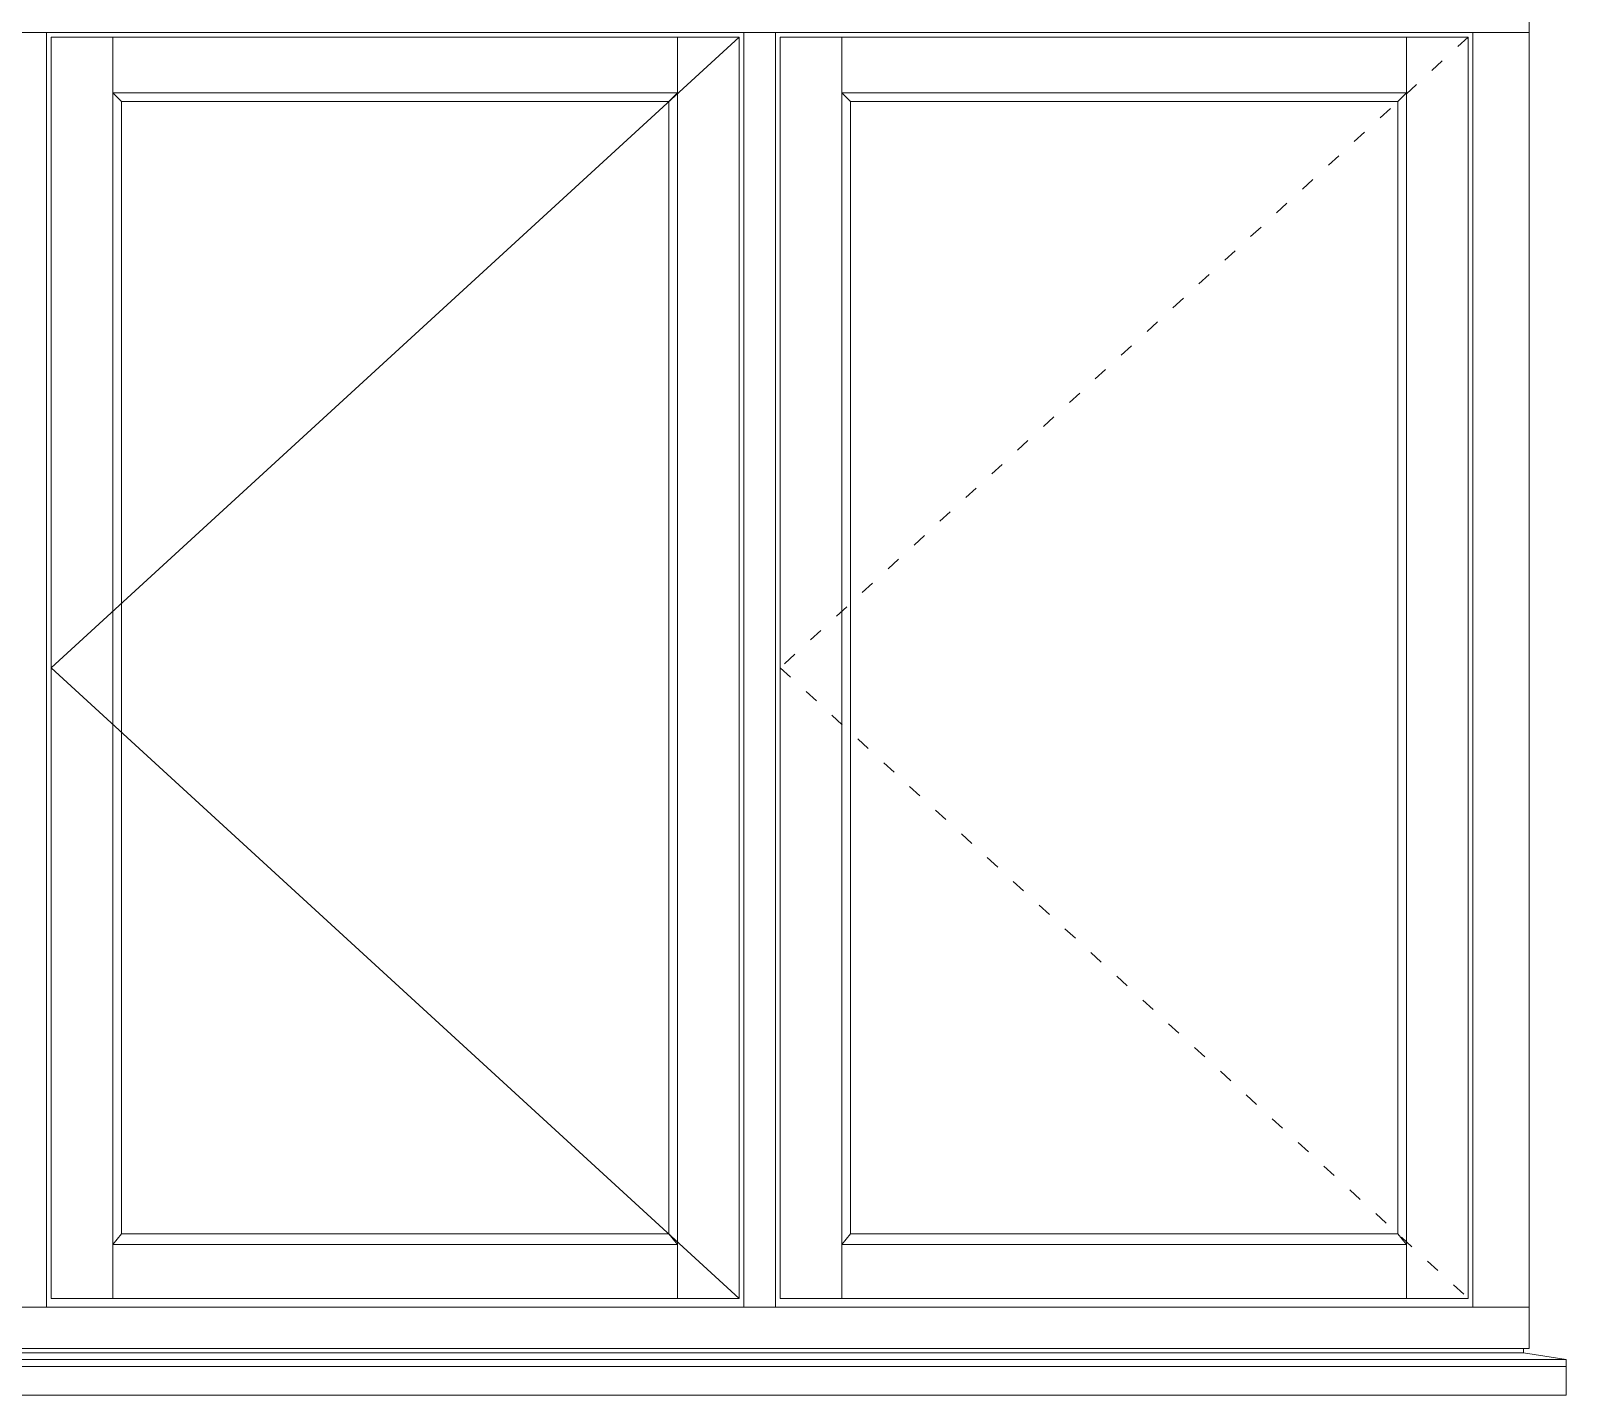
# Model space of a CAD drawing. Header units: millimetres. Extents: x 0 to 182016, y 11 to 3710.
# Drawn here: x 44509 to 45821, y 1163 to 2328 of the extents above; entities that cross this region are included whole.
import ezdxf

# ---------------------------------------------------------------- set-up
doc = ezdxf.new("R2010")
doc.units = ezdxf.units.MM
doc.linetypes.add('ACAD_ISO03W100', pattern=[30, 12, -18])
doc.layers.add('FIX varčių lankst.', color=170, linetype='TRACKS', lineweight=13)
doc.linetypes.add('TRACKS', pattern='A,3.81,[130,ltypeshp.shx,S=6.35,R=0,X=0,Y=0],3.81', length=7.62)

msp = doc.modelspace()

# ---------------------------------------------------------------- linework, layer by layer
at = {"lineweight": 5}
for p, q in [((45789.3455818, 1202.9324202), (45789.3455818, 3092.9628693)), ((43229.3845277, 2326.9374136), (45789.3455818, 2326.9374136)), ((44522.8650547, 1238.2822486), (44522.8650547, 2326.9374136)), ((44526.8650548, 1245.7324202), (44526.8650548, 2322.9374136)), ((44526.8650548, 2322.9374136), (45114.5039512, 2322.9374136)), ((44579.5479604, 1245.7324202), (44579.5479604, 2322.9374136)), ((45061.8210458, 1245.7324202), (45061.8210458, 2322.9374136)), ((45114.5039515, 1245.7324202), (45114.5039515, 2322.9374136)), ((45118.5039515, 1238.2822486), (45118.5039515, 2326.9374136)), ((45145.5039515, 1238.2822486), (45145.5039515, 2326.9374136)), ((45149.5039515, 1245.7324202), (45149.5039515, 2322.9374136)), ((45149.5039515, 2322.9374136), (45737.1428479, 2322.9374136)), ((45202.1868572, 1245.7324202), (45202.1868572, 2322.9374136)), ((45684.4599426, 1245.7324202), (45684.4599426, 2322.9374136)), ((45737.1428479, 1245.7324202), (45737.1428479, 2322.9374136)), ((45741.1428479, 1238.2822486), (45741.1428479, 2326.9374136)), ((44579.5479604, 2275.2545079), (45061.8210458, 2275.2545079)), ((44579.5479604, 2275.2545079), (44586.8650548, 2267.9374136)), ((45061.8210458, 2275.2545079), (45054.5039515, 2267.9374136)), ((45202.1868572, 2275.2545079), (45684.4599426, 2275.2545079)), ((45202.1868572, 2275.2545079), (45209.5039515, 2267.9374136)), ((45684.4599426, 2275.2545079), (45677.1428483, 2267.9374136)), ((44586.8650548, 1300.7324202), (44586.8650548, 2267.9374136)), ((44586.8650548, 2267.9374136), (45054.5039515, 2267.9374136)), ((45054.5039515, 1300.7324202), (45054.5039515, 2267.9374136)), ((45209.5039515, 1300.7324202), (45209.5039515, 2267.9374136)), ((45209.5039515, 2267.9374136), (45677.1428483, 2267.9374136)), ((45677.1428483, 1300.7324202), (45677.1428483, 2267.9374136)), ((44586.8650548, 1300.7324202), (44579.5479604, 1291.7510464)), ((44586.8650548, 1300.7324202), (45054.5039515, 1300.7324202)), ((45054.5039515, 1300.7324202), (45061.8210458, 1291.7510464)), ((45209.5039515, 1300.7324202), (45202.1868572, 1291.7510464)), ((45209.5039515, 1300.7324202), (45677.1428483, 1300.7324202)), ((45677.1428483, 1300.7324202), (45684.4599426, 1291.7510464)), ((44579.5479604, 1291.7510464), (45061.8210458, 1291.7510464)), ((45202.1868572, 1291.7510464), (45684.4599426, 1291.7510464)), ((45789.3455818, 1238.2822486), (43229.3845277, 1238.2822486)), ((44526.8650548, 1245.7324202), (45114.5039512, 1245.7324202)), ((45149.5039515, 1245.7324202), (45737.1428479, 1245.7324202)), ((43229.3845277, 1202.9324202), (45140.8131785, 1202.9324202)), ((43229.3845277, 1202.9324202), (45789.3455818, 1202.9324202)), ((43234.3845277, 1199.18174), (45784.3455818, 1199.18174)), ((45784.3455818, 1199.18174), (45784.3455818, 1202.9324202)), ((45784.3455818, 1199.18174), (45820.9566287, 1193.5367147)), ((43197.6093781, 1193.5367147), (45820.9566287, 1193.5367147)), ((43197.6093781, 1187.5595465), (45820.9566287, 1187.5595465)), ((45820.9566287, 1193.5367147), (45820.9566287, 1162.9324202)), ((43197.6093781, 1162.9324202), (45820.9566287, 1162.9324202))]:
    msp.add_line(p, q, dxfattribs=at)
at = {"linetype": 'ACAD_ISO03W100', "lineweight": 5}
for p, q in [((45737.1428483, 2322.9374136), (45149.5039515, 1784.3349169)), ((45149.5039515, 1784.3349169), (45737.1428483, 1245.7324202))]:
    msp.add_line(p, q, dxfattribs=at)
at = {"layer": 'FIX varčių lankst.', "lineweight": 0, "ltscale": 4}
for p, q in [((45114.5039515, 2322.9374136), (44526.8650548, 1784.3349169)), ((44526.8650548, 1784.3349169), (45114.5039515, 1245.7324202))]:
    msp.add_line(p, q, dxfattribs=at)

doc.saveas('drawing.dxf')
